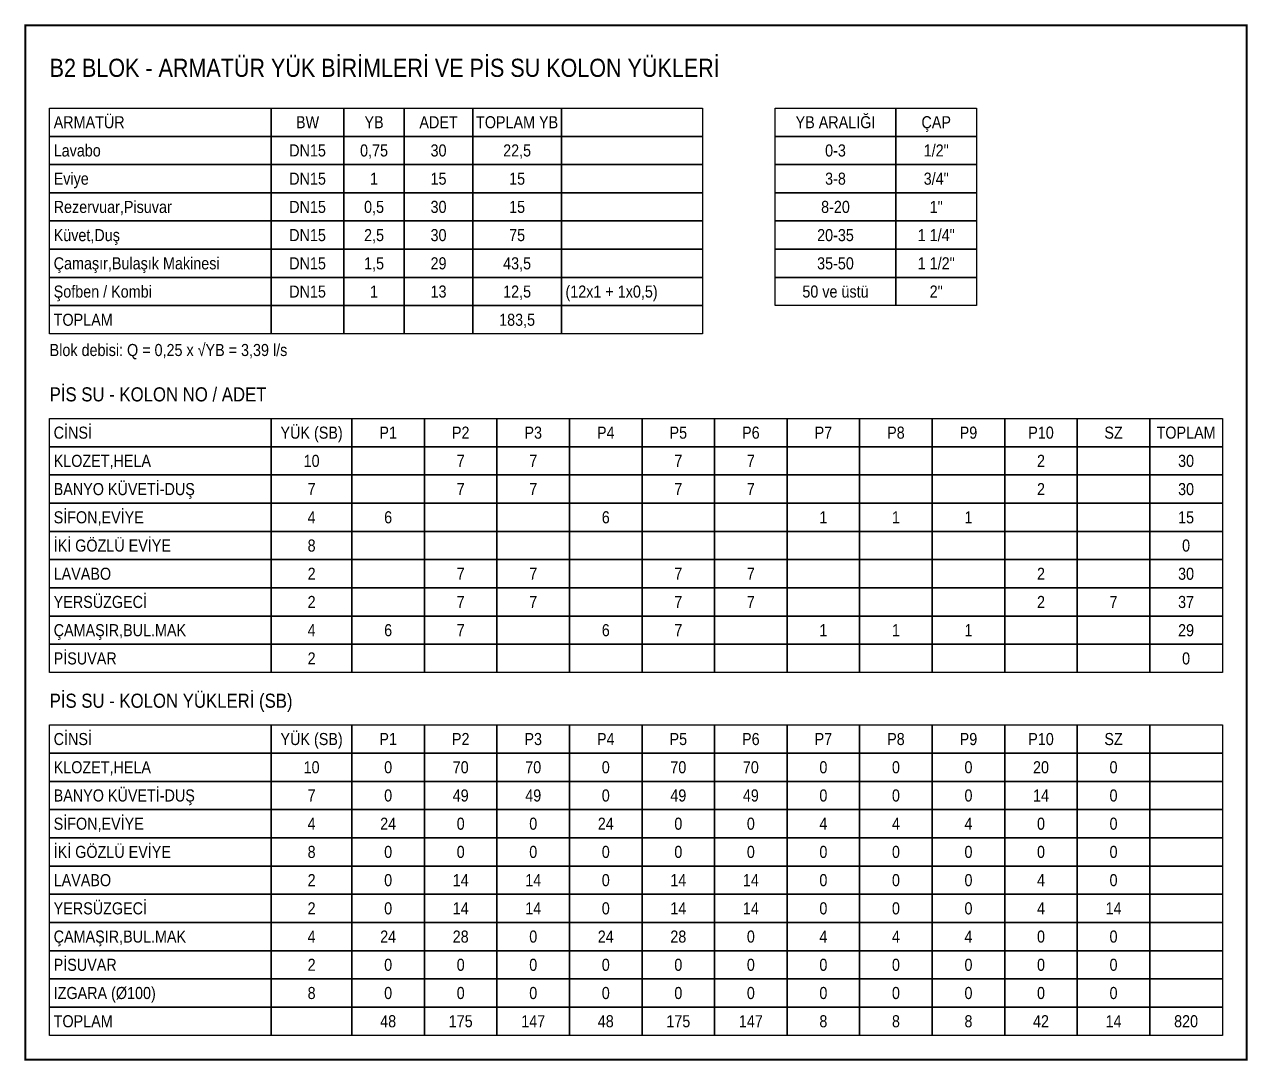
# Model space of a CAD drawing. Header units: centimetres. Extents: x 302242 to 303946, y -488437 to -486502.
# Drawn here: x 302242 to 302848, y -487917 to -487403 of the extents above; entities that cross this region are included whole.
import ezdxf
from ezdxf.enums import TextEntityAlignment as Align

# ---------------------------------------------------------------- set-up
doc = ezdxf.new("R2010")
doc.units = ezdxf.units.CM
doc.layers.add('MTY-HESAP', color=1, linetype='Continuous')
doc.layers.add('MTY-HESAP-YAZI', color=7, linetype='Continuous')
doc.styles.add('ROTAS', font='arial.ttf')

msp = doc.modelspace()

# ---------------------------------------------------------------- linework, layer by layer
at = {"layer": 'MTY-HESAP', "const_width": 1}
msp.add_lwpolyline([(302242, -487916.2), (302848, -487916.2), (302848, -487403.2), (302242, -487403.2)], close=True, dxfattribs=at)
at = {"layer": 'MTY-HESAP'}
for points in [[(302254, -487444.2), (302364, -487444.2), (302364, -487458.2), (302254, -487458.2)], [(302364, -487444.2), (302400, -487444.2), (302400, -487458.2), (302364, -487458.2)], [(302400, -487444.2), (302430, -487444.2), (302430, -487458.2), (302400, -487458.2)], [(302430, -487444.2), (302464, -487444.2), (302464, -487458.2), (302430, -487458.2)], [(302464, -487444.2), (302508, -487444.2), (302508, -487458.2), (302464, -487458.2)], [(302508, -487444.2), (302578, -487444.2), (302578, -487458.2), (302508, -487458.2)], [(302614, -487444.2), (302674, -487444.2), (302674, -487458.2), (302614, -487458.2)], [(302674, -487444.2), (302714, -487444.2), (302714, -487458.2), (302674, -487458.2)], [(302254, -487458.2), (302364, -487458.2), (302364, -487472.2), (302254, -487472.2)], [(302364, -487458.2), (302400, -487458.2), (302400, -487472.2), (302364, -487472.2)], [(302400, -487458.2), (302430, -487458.2), (302430, -487472.2), (302400, -487472.2)], [(302430, -487458.2), (302464, -487458.2), (302464, -487472.2), (302430, -487472.2)], [(302464, -487458.2), (302508, -487458.2), (302508, -487472.2), (302464, -487472.2)], [(302508, -487458.2), (302578, -487458.2), (302578, -487472.2), (302508, -487472.2)], [(302614, -487458.2), (302674, -487458.2), (302674, -487472.2), (302614, -487472.2)], [(302674, -487458.2), (302714, -487458.2), (302714, -487472.2), (302674, -487472.2)], [(302254, -487472.2), (302364, -487472.2), (302364, -487486.2), (302254, -487486.2)], [(302364, -487472.2), (302400, -487472.2), (302400, -487486.2), (302364, -487486.2)], [(302400, -487472.2), (302430, -487472.2), (302430, -487486.2), (302400, -487486.2)], [(302430, -487472.2), (302464, -487472.2), (302464, -487486.2), (302430, -487486.2)], [(302464, -487472.2), (302508, -487472.2), (302508, -487486.2), (302464, -487486.2)], [(302508, -487472.2), (302578, -487472.2), (302578, -487486.2), (302508, -487486.2)], [(302614, -487472.2), (302674, -487472.2), (302674, -487486.2), (302614, -487486.2)], [(302674, -487472.2), (302714, -487472.2), (302714, -487486.2), (302674, -487486.2)], [(302254, -487486.2), (302364, -487486.2), (302364, -487500.2), (302254, -487500.2)], [(302364, -487486.2), (302400, -487486.2), (302400, -487500.2), (302364, -487500.2)], [(302400, -487486.2), (302430, -487486.2), (302430, -487500.2), (302400, -487500.2)], [(302430, -487486.2), (302464, -487486.2), (302464, -487500.2), (302430, -487500.2)], [(302464, -487486.2), (302508, -487486.2), (302508, -487500.2), (302464, -487500.2)], [(302508, -487486.2), (302578, -487486.2), (302578, -487500.2), (302508, -487500.2)], [(302614, -487486.2), (302674, -487486.2), (302674, -487500.2), (302614, -487500.2)], [(302674, -487486.2), (302714, -487486.2), (302714, -487500.2), (302674, -487500.2)], [(302254, -487500.2), (302364, -487500.2), (302364, -487514.2), (302254, -487514.2)], [(302364, -487500.2), (302400, -487500.2), (302400, -487514.2), (302364, -487514.2)], [(302400, -487500.2), (302430, -487500.2), (302430, -487514.2), (302400, -487514.2)], [(302430, -487500.2), (302464, -487500.2), (302464, -487514.2), (302430, -487514.2)], [(302464, -487500.2), (302508, -487500.2), (302508, -487514.2), (302464, -487514.2)], [(302508, -487500.2), (302578, -487500.2), (302578, -487514.2), (302508, -487514.2)], [(302614, -487500.2), (302674, -487500.2), (302674, -487514.2), (302614, -487514.2)], [(302674, -487500.2), (302714, -487500.2), (302714, -487514.2), (302674, -487514.2)], [(302254, -487514.2), (302364, -487514.2), (302364, -487528.2), (302254, -487528.2)], [(302364, -487514.2), (302400, -487514.2), (302400, -487528.2), (302364, -487528.2)], [(302400, -487514.2), (302430, -487514.2), (302430, -487528.2), (302400, -487528.2)], [(302430, -487514.2), (302464, -487514.2), (302464, -487528.2), (302430, -487528.2)], [(302464, -487514.2), (302508, -487514.2), (302508, -487528.2), (302464, -487528.2)], [(302508, -487514.2), (302578, -487514.2), (302578, -487528.2), (302508, -487528.2)], [(302614, -487514.2), (302674, -487514.2), (302674, -487528.2), (302614, -487528.2)], [(302674, -487514.2), (302714, -487514.2), (302714, -487528.2), (302674, -487528.2)], [(302254, -487528.2), (302364, -487528.2), (302364, -487542.2), (302254, -487542.2)], [(302364, -487528.2), (302400, -487528.2), (302400, -487542.2), (302364, -487542.2)], [(302400, -487528.2), (302430, -487528.2), (302430, -487542.2), (302400, -487542.2)], [(302430, -487528.2), (302464, -487528.2), (302464, -487542.2), (302430, -487542.2)], [(302464, -487528.2), (302508, -487528.2), (302508, -487542.2), (302464, -487542.2)], [(302508, -487528.2), (302578, -487528.2), (302578, -487542.2), (302508, -487542.2)], [(302614, -487528.2), (302674, -487528.2), (302674, -487542.2), (302614, -487542.2)], [(302674, -487528.2), (302714, -487528.2), (302714, -487542.2), (302674, -487542.2)], [(302254, -487542.2), (302364, -487542.2), (302364, -487556.2), (302254, -487556.2)], [(302364, -487542.2), (302400, -487542.2), (302400, -487556.2), (302364, -487556.2)], [(302400, -487542.2), (302430, -487542.2), (302430, -487556.2), (302400, -487556.2)], [(302430, -487542.2), (302464, -487542.2), (302464, -487556.2), (302430, -487556.2)], [(302464, -487542.2), (302508, -487542.2), (302508, -487556.2), (302464, -487556.2)], [(302508, -487542.2), (302578, -487542.2), (302578, -487556.2), (302508, -487556.2)], [(302254, -487598.2), (302364, -487598.2), (302364, -487612.2), (302254, -487612.2)], [(302364, -487598.2), (302404, -487598.2), (302404, -487612.2), (302364, -487612.2)], [(302404, -487598.2), (302440, -487598.2), (302440, -487612.2), (302404, -487612.2)], [(302440, -487598.2), (302476, -487598.2), (302476, -487612.2), (302440, -487612.2)], [(302476, -487598.2), (302512, -487598.2), (302512, -487612.2), (302476, -487612.2)], [(302512, -487598.2), (302548, -487598.2), (302548, -487612.2), (302512, -487612.2)], [(302548, -487598.2), (302584, -487598.2), (302584, -487612.2), (302548, -487612.2)], [(302584, -487598.2), (302620, -487598.2), (302620, -487612.2), (302584, -487612.2)], [(302620, -487598.2), (302656, -487598.2), (302656, -487612.2), (302620, -487612.2)], [(302656, -487598.2), (302692, -487598.2), (302692, -487612.2), (302656, -487612.2)], [(302692, -487598.2), (302728, -487598.2), (302728, -487612.2), (302692, -487612.2)], [(302728, -487598.2), (302764, -487598.2), (302764, -487612.2), (302728, -487612.2)], [(302764, -487598.2), (302800, -487598.2), (302800, -487612.2), (302764, -487612.2)], [(302800, -487598.2), (302836, -487598.2), (302836, -487612.2), (302800, -487612.2)], [(302254, -487612.2), (302364, -487612.2), (302364, -487626.2), (302254, -487626.2)], [(302364, -487612.2), (302404, -487612.2), (302404, -487626.2), (302364, -487626.2)], [(302404, -487612.2), (302440, -487612.2), (302440, -487626.2), (302404, -487626.2)], [(302440, -487612.2), (302476, -487612.2), (302476, -487626.2), (302440, -487626.2)], [(302476, -487612.2), (302512, -487612.2), (302512, -487626.2), (302476, -487626.2)], [(302512, -487612.2), (302548, -487612.2), (302548, -487626.2), (302512, -487626.2)], [(302548, -487612.2), (302584, -487612.2), (302584, -487626.2), (302548, -487626.2)], [(302584, -487612.2), (302620, -487612.2), (302620, -487626.2), (302584, -487626.2)], [(302620, -487612.2), (302656, -487612.2), (302656, -487626.2), (302620, -487626.2)], [(302656, -487612.2), (302692, -487612.2), (302692, -487626.2), (302656, -487626.2)], [(302692, -487612.2), (302728, -487612.2), (302728, -487626.2), (302692, -487626.2)], [(302728, -487612.2), (302764, -487612.2), (302764, -487626.2), (302728, -487626.2)], [(302764, -487612.2), (302800, -487612.2), (302800, -487626.2), (302764, -487626.2)], [(302800, -487612.2), (302836, -487612.2), (302836, -487626.2), (302800, -487626.2)], [(302254, -487626.2), (302364, -487626.2), (302364, -487640.2), (302254, -487640.2)], [(302364, -487626.2), (302404, -487626.2), (302404, -487640.2), (302364, -487640.2)], [(302404, -487626.2), (302440, -487626.2), (302440, -487640.2), (302404, -487640.2)], [(302440, -487626.2), (302476, -487626.2), (302476, -487640.2), (302440, -487640.2)], [(302476, -487626.2), (302512, -487626.2), (302512, -487640.2), (302476, -487640.2)], [(302512, -487626.2), (302548, -487626.2), (302548, -487640.2), (302512, -487640.2)], [(302548, -487626.2), (302584, -487626.2), (302584, -487640.2), (302548, -487640.2)], [(302584, -487626.2), (302620, -487626.2), (302620, -487640.2), (302584, -487640.2)], [(302620, -487626.2), (302656, -487626.2), (302656, -487640.2), (302620, -487640.2)], [(302656, -487626.2), (302692, -487626.2), (302692, -487640.2), (302656, -487640.2)], [(302692, -487626.2), (302728, -487626.2), (302728, -487640.2), (302692, -487640.2)], [(302728, -487626.2), (302764, -487626.2), (302764, -487640.2), (302728, -487640.2)], [(302764, -487626.2), (302800, -487626.2), (302800, -487640.2), (302764, -487640.2)], [(302800, -487626.2), (302836, -487626.2), (302836, -487640.2), (302800, -487640.2)], [(302254, -487640.2), (302364, -487640.2), (302364, -487654.2), (302254, -487654.2)], [(302364, -487640.2), (302404, -487640.2), (302404, -487654.2), (302364, -487654.2)], [(302404, -487640.2), (302440, -487640.2), (302440, -487654.2), (302404, -487654.2)], [(302440, -487640.2), (302476, -487640.2), (302476, -487654.2), (302440, -487654.2)], [(302476, -487640.2), (302512, -487640.2), (302512, -487654.2), (302476, -487654.2)], [(302512, -487640.2), (302548, -487640.2), (302548, -487654.2), (302512, -487654.2)], [(302548, -487640.2), (302584, -487640.2), (302584, -487654.2), (302548, -487654.2)], [(302584, -487640.2), (302620, -487640.2), (302620, -487654.2), (302584, -487654.2)], [(302620, -487640.2), (302656, -487640.2), (302656, -487654.2), (302620, -487654.2)], [(302656, -487640.2), (302692, -487640.2), (302692, -487654.2), (302656, -487654.2)], [(302692, -487640.2), (302728, -487640.2), (302728, -487654.2), (302692, -487654.2)], [(302728, -487640.2), (302764, -487640.2), (302764, -487654.2), (302728, -487654.2)], [(302764, -487640.2), (302800, -487640.2), (302800, -487654.2), (302764, -487654.2)], [(302800, -487640.2), (302836, -487640.2), (302836, -487654.2), (302800, -487654.2)], [(302254, -487654.2), (302364, -487654.2), (302364, -487668.2), (302254, -487668.2)], [(302364, -487654.2), (302404, -487654.2), (302404, -487668.2), (302364, -487668.2)], [(302404, -487654.2), (302440, -487654.2), (302440, -487668.2), (302404, -487668.2)], [(302440, -487654.2), (302476, -487654.2), (302476, -487668.2), (302440, -487668.2)], [(302476, -487654.2), (302512, -487654.2), (302512, -487668.2), (302476, -487668.2)], [(302512, -487654.2), (302548, -487654.2), (302548, -487668.2), (302512, -487668.2)], [(302548, -487654.2), (302584, -487654.2), (302584, -487668.2), (302548, -487668.2)], [(302584, -487654.2), (302620, -487654.2), (302620, -487668.2), (302584, -487668.2)], [(302620, -487654.2), (302656, -487654.2), (302656, -487668.2), (302620, -487668.2)], [(302656, -487654.2), (302692, -487654.2), (302692, -487668.2), (302656, -487668.2)], [(302692, -487654.2), (302728, -487654.2), (302728, -487668.2), (302692, -487668.2)], [(302728, -487654.2), (302764, -487654.2), (302764, -487668.2), (302728, -487668.2)], [(302764, -487654.2), (302800, -487654.2), (302800, -487668.2), (302764, -487668.2)], [(302800, -487654.2), (302836, -487654.2), (302836, -487668.2), (302800, -487668.2)], [(302254, -487668.2), (302364, -487668.2), (302364, -487682.2), (302254, -487682.2)], [(302364, -487668.2), (302404, -487668.2), (302404, -487682.2), (302364, -487682.2)], [(302404, -487668.2), (302440, -487668.2), (302440, -487682.2), (302404, -487682.2)], [(302440, -487668.2), (302476, -487668.2), (302476, -487682.2), (302440, -487682.2)], [(302476, -487668.2), (302512, -487668.2), (302512, -487682.2), (302476, -487682.2)], [(302512, -487668.2), (302548, -487668.2), (302548, -487682.2), (302512, -487682.2)], [(302548, -487668.2), (302584, -487668.2), (302584, -487682.2), (302548, -487682.2)], [(302584, -487668.2), (302620, -487668.2), (302620, -487682.2), (302584, -487682.2)], [(302620, -487668.2), (302656, -487668.2), (302656, -487682.2), (302620, -487682.2)], [(302656, -487668.2), (302692, -487668.2), (302692, -487682.2), (302656, -487682.2)], [(302692, -487668.2), (302728, -487668.2), (302728, -487682.2), (302692, -487682.2)], [(302728, -487668.2), (302764, -487668.2), (302764, -487682.2), (302728, -487682.2)], [(302764, -487668.2), (302800, -487668.2), (302800, -487682.2), (302764, -487682.2)], [(302800, -487668.2), (302836, -487668.2), (302836, -487682.2), (302800, -487682.2)], [(302254, -487682.2), (302364, -487682.2), (302364, -487696.2), (302254, -487696.2)], [(302364, -487682.2), (302404, -487682.2), (302404, -487696.2), (302364, -487696.2)], [(302404, -487682.2), (302440, -487682.2), (302440, -487696.2), (302404, -487696.2)], [(302440, -487682.2), (302476, -487682.2), (302476, -487696.2), (302440, -487696.2)], [(302476, -487682.2), (302512, -487682.2), (302512, -487696.2), (302476, -487696.2)], [(302512, -487682.2), (302548, -487682.2), (302548, -487696.2), (302512, -487696.2)], [(302548, -487682.2), (302584, -487682.2), (302584, -487696.2), (302548, -487696.2)], [(302584, -487682.2), (302620, -487682.2), (302620, -487696.2), (302584, -487696.2)], [(302620, -487682.2), (302656, -487682.2), (302656, -487696.2), (302620, -487696.2)], [(302656, -487682.2), (302692, -487682.2), (302692, -487696.2), (302656, -487696.2)], [(302692, -487682.2), (302728, -487682.2), (302728, -487696.2), (302692, -487696.2)], [(302728, -487682.2), (302764, -487682.2), (302764, -487696.2), (302728, -487696.2)], [(302764, -487682.2), (302800, -487682.2), (302800, -487696.2), (302764, -487696.2)], [(302800, -487682.2), (302836, -487682.2), (302836, -487696.2), (302800, -487696.2)], [(302254, -487696.2), (302364, -487696.2), (302364, -487710.2), (302254, -487710.2)], [(302364, -487696.2), (302404, -487696.2), (302404, -487710.2), (302364, -487710.2)], [(302404, -487696.2), (302440, -487696.2), (302440, -487710.2), (302404, -487710.2)], [(302440, -487696.2), (302476, -487696.2), (302476, -487710.2), (302440, -487710.2)], [(302476, -487696.2), (302512, -487696.2), (302512, -487710.2), (302476, -487710.2)], [(302512, -487696.2), (302548, -487696.2), (302548, -487710.2), (302512, -487710.2)], [(302548, -487696.2), (302584, -487696.2), (302584, -487710.2), (302548, -487710.2)], [(302584, -487696.2), (302620, -487696.2), (302620, -487710.2), (302584, -487710.2)], [(302620, -487696.2), (302656, -487696.2), (302656, -487710.2), (302620, -487710.2)], [(302656, -487696.2), (302692, -487696.2), (302692, -487710.2), (302656, -487710.2)], [(302692, -487696.2), (302728, -487696.2), (302728, -487710.2), (302692, -487710.2)], [(302728, -487696.2), (302764, -487696.2), (302764, -487710.2), (302728, -487710.2)], [(302764, -487696.2), (302800, -487696.2), (302800, -487710.2), (302764, -487710.2)], [(302800, -487696.2), (302836, -487696.2), (302836, -487710.2), (302800, -487710.2)], [(302254, -487710.2), (302364, -487710.2), (302364, -487724.2), (302254, -487724.2)], [(302364, -487710.2), (302404, -487710.2), (302404, -487724.2), (302364, -487724.2)], [(302404, -487710.2), (302440, -487710.2), (302440, -487724.2), (302404, -487724.2)], [(302440, -487710.2), (302476, -487710.2), (302476, -487724.2), (302440, -487724.2)], [(302476, -487710.2), (302512, -487710.2), (302512, -487724.2), (302476, -487724.2)], [(302512, -487710.2), (302548, -487710.2), (302548, -487724.2), (302512, -487724.2)], [(302548, -487710.2), (302584, -487710.2), (302584, -487724.2), (302548, -487724.2)], [(302584, -487710.2), (302620, -487710.2), (302620, -487724.2), (302584, -487724.2)], [(302620, -487710.2), (302656, -487710.2), (302656, -487724.2), (302620, -487724.2)], [(302656, -487710.2), (302692, -487710.2), (302692, -487724.2), (302656, -487724.2)], [(302692, -487710.2), (302728, -487710.2), (302728, -487724.2), (302692, -487724.2)], [(302728, -487710.2), (302764, -487710.2), (302764, -487724.2), (302728, -487724.2)], [(302764, -487710.2), (302800, -487710.2), (302800, -487724.2), (302764, -487724.2)], [(302800, -487710.2), (302836, -487710.2), (302836, -487724.2), (302800, -487724.2)], [(302254, -487750.2), (302364, -487750.2), (302364, -487764.2), (302254, -487764.2)], [(302364, -487750.2), (302404, -487750.2), (302404, -487764.2), (302364, -487764.2)], [(302404, -487750.2), (302440, -487750.2), (302440, -487764.2), (302404, -487764.2)], [(302440, -487750.2), (302476, -487750.2), (302476, -487764.2), (302440, -487764.2)], [(302476, -487750.2), (302512, -487750.2), (302512, -487764.2), (302476, -487764.2)], [(302512, -487750.2), (302548, -487750.2), (302548, -487764.2), (302512, -487764.2)], [(302548, -487750.2), (302584, -487750.2), (302584, -487764.2), (302548, -487764.2)], [(302584, -487750.2), (302620, -487750.2), (302620, -487764.2), (302584, -487764.2)], [(302620, -487750.2), (302656, -487750.2), (302656, -487764.2), (302620, -487764.2)], [(302656, -487750.2), (302692, -487750.2), (302692, -487764.2), (302656, -487764.2)], [(302692, -487750.2), (302728, -487750.2), (302728, -487764.2), (302692, -487764.2)], [(302728, -487750.2), (302764, -487750.2), (302764, -487764.2), (302728, -487764.2)], [(302764, -487750.2), (302800, -487750.2), (302800, -487764.2), (302764, -487764.2)], [(302800, -487750.2), (302836, -487750.2), (302836, -487764.2), (302800, -487764.2)], [(302254, -487764.2), (302364, -487764.2), (302364, -487778.2), (302254, -487778.2)], [(302364, -487764.2), (302404, -487764.2), (302404, -487778.2), (302364, -487778.2)], [(302404, -487764.2), (302440, -487764.2), (302440, -487778.2), (302404, -487778.2)], [(302440, -487764.2), (302476, -487764.2), (302476, -487778.2), (302440, -487778.2)], [(302476, -487764.2), (302512, -487764.2), (302512, -487778.2), (302476, -487778.2)], [(302512, -487764.2), (302548, -487764.2), (302548, -487778.2), (302512, -487778.2)], [(302548, -487764.2), (302584, -487764.2), (302584, -487778.2), (302548, -487778.2)], [(302584, -487764.2), (302620, -487764.2), (302620, -487778.2), (302584, -487778.2)], [(302620, -487764.2), (302656, -487764.2), (302656, -487778.2), (302620, -487778.2)], [(302656, -487764.2), (302692, -487764.2), (302692, -487778.2), (302656, -487778.2)], [(302692, -487764.2), (302728, -487764.2), (302728, -487778.2), (302692, -487778.2)], [(302728, -487764.2), (302764, -487764.2), (302764, -487778.2), (302728, -487778.2)], [(302764, -487764.2), (302800, -487764.2), (302800, -487778.2), (302764, -487778.2)], [(302800, -487764.2), (302836, -487764.2), (302836, -487778.2), (302800, -487778.2)], [(302254, -487778.2), (302364, -487778.2), (302364, -487792.2), (302254, -487792.2)], [(302364, -487778.2), (302404, -487778.2), (302404, -487792.2), (302364, -487792.2)], [(302404, -487778.2), (302440, -487778.2), (302440, -487792.2), (302404, -487792.2)], [(302440, -487778.2), (302476, -487778.2), (302476, -487792.2), (302440, -487792.2)], [(302476, -487778.2), (302512, -487778.2), (302512, -487792.2), (302476, -487792.2)], [(302512, -487778.2), (302548, -487778.2), (302548, -487792.2), (302512, -487792.2)], [(302548, -487778.2), (302584, -487778.2), (302584, -487792.2), (302548, -487792.2)], [(302584, -487778.2), (302620, -487778.2), (302620, -487792.2), (302584, -487792.2)], [(302620, -487778.2), (302656, -487778.2), (302656, -487792.2), (302620, -487792.2)], [(302656, -487778.2), (302692, -487778.2), (302692, -487792.2), (302656, -487792.2)], [(302692, -487778.2), (302728, -487778.2), (302728, -487792.2), (302692, -487792.2)], [(302728, -487778.2), (302764, -487778.2), (302764, -487792.2), (302728, -487792.2)], [(302764, -487778.2), (302800, -487778.2), (302800, -487792.2), (302764, -487792.2)], [(302800, -487778.2), (302836, -487778.2), (302836, -487792.2), (302800, -487792.2)], [(302254, -487792.2), (302364, -487792.2), (302364, -487806.2), (302254, -487806.2)], [(302364, -487792.2), (302404, -487792.2), (302404, -487806.2), (302364, -487806.2)], [(302404, -487792.2), (302440, -487792.2), (302440, -487806.2), (302404, -487806.2)], [(302440, -487792.2), (302476, -487792.2), (302476, -487806.2), (302440, -487806.2)], [(302476, -487792.2), (302512, -487792.2), (302512, -487806.2), (302476, -487806.2)], [(302512, -487792.2), (302548, -487792.2), (302548, -487806.2), (302512, -487806.2)], [(302548, -487792.2), (302584, -487792.2), (302584, -487806.2), (302548, -487806.2)], [(302584, -487792.2), (302620, -487792.2), (302620, -487806.2), (302584, -487806.2)], [(302620, -487792.2), (302656, -487792.2), (302656, -487806.2), (302620, -487806.2)], [(302656, -487792.2), (302692, -487792.2), (302692, -487806.2), (302656, -487806.2)], [(302692, -487792.2), (302728, -487792.2), (302728, -487806.2), (302692, -487806.2)], [(302728, -487792.2), (302764, -487792.2), (302764, -487806.2), (302728, -487806.2)], [(302764, -487792.2), (302800, -487792.2), (302800, -487806.2), (302764, -487806.2)], [(302800, -487792.2), (302836, -487792.2), (302836, -487806.2), (302800, -487806.2)], [(302254, -487806.2), (302364, -487806.2), (302364, -487820.2), (302254, -487820.2)], [(302364, -487806.2), (302404, -487806.2), (302404, -487820.2), (302364, -487820.2)], [(302404, -487806.2), (302440, -487806.2), (302440, -487820.2), (302404, -487820.2)], [(302440, -487806.2), (302476, -487806.2), (302476, -487820.2), (302440, -487820.2)], [(302476, -487806.2), (302512, -487806.2), (302512, -487820.2), (302476, -487820.2)], [(302512, -487806.2), (302548, -487806.2), (302548, -487820.2), (302512, -487820.2)], [(302548, -487806.2), (302584, -487806.2), (302584, -487820.2), (302548, -487820.2)], [(302584, -487806.2), (302620, -487806.2), (302620, -487820.2), (302584, -487820.2)], [(302620, -487806.2), (302656, -487806.2), (302656, -487820.2), (302620, -487820.2)], [(302656, -487806.2), (302692, -487806.2), (302692, -487820.2), (302656, -487820.2)], [(302692, -487806.2), (302728, -487806.2), (302728, -487820.2), (302692, -487820.2)], [(302728, -487806.2), (302764, -487806.2), (302764, -487820.2), (302728, -487820.2)], [(302764, -487806.2), (302800, -487806.2), (302800, -487820.2), (302764, -487820.2)], [(302800, -487806.2), (302836, -487806.2), (302836, -487820.2), (302800, -487820.2)], [(302254, -487820.2), (302364, -487820.2), (302364, -487834.2), (302254, -487834.2)], [(302364, -487820.2), (302404, -487820.2), (302404, -487834.2), (302364, -487834.2)], [(302404, -487820.2), (302440, -487820.2), (302440, -487834.2), (302404, -487834.2)], [(302440, -487820.2), (302476, -487820.2), (302476, -487834.2), (302440, -487834.2)], [(302476, -487820.2), (302512, -487820.2), (302512, -487834.2), (302476, -487834.2)], [(302512, -487820.2), (302548, -487820.2), (302548, -487834.2), (302512, -487834.2)], [(302548, -487820.2), (302584, -487820.2), (302584, -487834.2), (302548, -487834.2)], [(302584, -487820.2), (302620, -487820.2), (302620, -487834.2), (302584, -487834.2)], [(302620, -487820.2), (302656, -487820.2), (302656, -487834.2), (302620, -487834.2)], [(302656, -487820.2), (302692, -487820.2), (302692, -487834.2), (302656, -487834.2)], [(302692, -487820.2), (302728, -487820.2), (302728, -487834.2), (302692, -487834.2)], [(302728, -487820.2), (302764, -487820.2), (302764, -487834.2), (302728, -487834.2)], [(302764, -487820.2), (302800, -487820.2), (302800, -487834.2), (302764, -487834.2)], [(302800, -487820.2), (302836, -487820.2), (302836, -487834.2), (302800, -487834.2)], [(302254, -487834.2), (302364, -487834.2), (302364, -487848.2), (302254, -487848.2)], [(302364, -487834.2), (302404, -487834.2), (302404, -487848.2), (302364, -487848.2)], [(302404, -487834.2), (302440, -487834.2), (302440, -487848.2), (302404, -487848.2)], [(302440, -487834.2), (302476, -487834.2), (302476, -487848.2), (302440, -487848.2)], [(302476, -487834.2), (302512, -487834.2), (302512, -487848.2), (302476, -487848.2)], [(302512, -487834.2), (302548, -487834.2), (302548, -487848.2), (302512, -487848.2)], [(302548, -487834.2), (302584, -487834.2), (302584, -487848.2), (302548, -487848.2)], [(302584, -487834.2), (302620, -487834.2), (302620, -487848.2), (302584, -487848.2)], [(302620, -487834.2), (302656, -487834.2), (302656, -487848.2), (302620, -487848.2)], [(302656, -487834.2), (302692, -487834.2), (302692, -487848.2), (302656, -487848.2)], [(302692, -487834.2), (302728, -487834.2), (302728, -487848.2), (302692, -487848.2)], [(302728, -487834.2), (302764, -487834.2), (302764, -487848.2), (302728, -487848.2)], [(302764, -487834.2), (302800, -487834.2), (302800, -487848.2), (302764, -487848.2)], [(302800, -487834.2), (302836, -487834.2), (302836, -487848.2), (302800, -487848.2)], [(302254, -487848.2), (302364, -487848.2), (302364, -487862.2), (302254, -487862.2)], [(302364, -487848.2), (302404, -487848.2), (302404, -487862.2), (302364, -487862.2)], [(302404, -487848.2), (302440, -487848.2), (302440, -487862.2), (302404, -487862.2)], [(302440, -487848.2), (302476, -487848.2), (302476, -487862.2), (302440, -487862.2)], [(302476, -487848.2), (302512, -487848.2), (302512, -487862.2), (302476, -487862.2)], [(302512, -487848.2), (302548, -487848.2), (302548, -487862.2), (302512, -487862.2)], [(302548, -487848.2), (302584, -487848.2), (302584, -487862.2), (302548, -487862.2)], [(302584, -487848.2), (302620, -487848.2), (302620, -487862.2), (302584, -487862.2)], [(302620, -487848.2), (302656, -487848.2), (302656, -487862.2), (302620, -487862.2)], [(302656, -487848.2), (302692, -487848.2), (302692, -487862.2), (302656, -487862.2)], [(302692, -487848.2), (302728, -487848.2), (302728, -487862.2), (302692, -487862.2)], [(302728, -487848.2), (302764, -487848.2), (302764, -487862.2), (302728, -487862.2)], [(302764, -487848.2), (302800, -487848.2), (302800, -487862.2), (302764, -487862.2)], [(302800, -487848.2), (302836, -487848.2), (302836, -487862.2), (302800, -487862.2)], [(302254, -487862.2), (302364, -487862.2), (302364, -487876.2), (302254, -487876.2)], [(302364, -487862.2), (302404, -487862.2), (302404, -487876.2), (302364, -487876.2)], [(302404, -487862.2), (302440, -487862.2), (302440, -487876.2), (302404, -487876.2)], [(302440, -487862.2), (302476, -487862.2), (302476, -487876.2), (302440, -487876.2)], [(302476, -487862.2), (302512, -487862.2), (302512, -487876.2), (302476, -487876.2)], [(302512, -487862.2), (302548, -487862.2), (302548, -487876.2), (302512, -487876.2)], [(302548, -487862.2), (302584, -487862.2), (302584, -487876.2), (302548, -487876.2)], [(302584, -487862.2), (302620, -487862.2), (302620, -487876.2), (302584, -487876.2)], [(302620, -487862.2), (302656, -487862.2), (302656, -487876.2), (302620, -487876.2)], [(302656, -487862.2), (302692, -487862.2), (302692, -487876.2), (302656, -487876.2)], [(302692, -487862.2), (302728, -487862.2), (302728, -487876.2), (302692, -487876.2)], [(302728, -487862.2), (302764, -487862.2), (302764, -487876.2), (302728, -487876.2)], [(302764, -487862.2), (302800, -487862.2), (302800, -487876.2), (302764, -487876.2)], [(302800, -487862.2), (302836, -487862.2), (302836, -487876.2), (302800, -487876.2)], [(302254, -487876.2), (302364, -487876.2), (302364, -487890.2), (302254, -487890.2)], [(302364, -487876.2), (302404, -487876.2), (302404, -487890.2), (302364, -487890.2)], [(302404, -487876.2), (302440, -487876.2), (302440, -487890.2), (302404, -487890.2)], [(302440, -487876.2), (302476, -487876.2), (302476, -487890.2), (302440, -487890.2)], [(302476, -487876.2), (302512, -487876.2), (302512, -487890.2), (302476, -487890.2)], [(302512, -487876.2), (302548, -487876.2), (302548, -487890.2), (302512, -487890.2)], [(302548, -487876.2), (302584, -487876.2), (302584, -487890.2), (302548, -487890.2)], [(302584, -487876.2), (302620, -487876.2), (302620, -487890.2), (302584, -487890.2)], [(302620, -487876.2), (302656, -487876.2), (302656, -487890.2), (302620, -487890.2)], [(302656, -487876.2), (302692, -487876.2), (302692, -487890.2), (302656, -487890.2)], [(302692, -487876.2), (302728, -487876.2), (302728, -487890.2), (302692, -487890.2)], [(302728, -487876.2), (302764, -487876.2), (302764, -487890.2), (302728, -487890.2)], [(302764, -487876.2), (302800, -487876.2), (302800, -487890.2), (302764, -487890.2)], [(302800, -487876.2), (302836, -487876.2), (302836, -487890.2), (302800, -487890.2)], [(302254, -487890.2), (302364, -487890.2), (302364, -487904.2), (302254, -487904.2)], [(302364, -487890.2), (302404, -487890.2), (302404, -487904.2), (302364, -487904.2)], [(302404, -487890.2), (302440, -487890.2), (302440, -487904.2), (302404, -487904.2)], [(302440, -487890.2), (302476, -487890.2), (302476, -487904.2), (302440, -487904.2)], [(302476, -487890.2), (302512, -487890.2), (302512, -487904.2), (302476, -487904.2)], [(302512, -487890.2), (302548, -487890.2), (302548, -487904.2), (302512, -487904.2)], [(302548, -487890.2), (302584, -487890.2), (302584, -487904.2), (302548, -487904.2)], [(302584, -487890.2), (302620, -487890.2), (302620, -487904.2), (302584, -487904.2)], [(302620, -487890.2), (302656, -487890.2), (302656, -487904.2), (302620, -487904.2)], [(302656, -487890.2), (302692, -487890.2), (302692, -487904.2), (302656, -487904.2)], [(302692, -487890.2), (302728, -487890.2), (302728, -487904.2), (302692, -487904.2)], [(302728, -487890.2), (302764, -487890.2), (302764, -487904.2), (302728, -487904.2)], [(302764, -487890.2), (302800, -487890.2), (302800, -487904.2), (302764, -487904.2)], [(302800, -487890.2), (302836, -487890.2), (302836, -487904.2), (302800, -487904.2)]]:
    msp.add_lwpolyline(points, close=True, dxfattribs=at)

# ---------------------------------------------------------------- texts
at = {"layer": 'MTY-HESAP-YAZI', "style": 'ROTAS', "width": 0.85}
for s, height, p in [('B2 BLOK - ARMATÜR YÜK BİRİMLERİ VE PİS SU KOLON YÜKLERİ', 9, (302254, -487424.2)), ('ARMATÜR', 6, (302256, -487451.2)), ('Lavabo', 6, (302256, -487465.2)), ('Eviye', 6, (302256, -487479.2)), ('Rezervuar,Pisuvar', 6, (302256, -487493.2)), ('Küvet,Duş', 6, (302256, -487507.2)), ('Çamaşır,Bulaşık Makinesi', 6, (302256, -487521.2)), ('Şofben / Kombi', 6, (302256, -487535.2)), ('(12x1 + 1x0,5)', 6, (302510, -487535.2)), ('TOPLAM', 6, (302256, -487549.2)), ('Blok debisi: Q = 0,25 x √YB = 3,39 l/s', 6, (302254, -487564.2)), ('PİS SU - KOLON NO / ADET', 7, (302254, -487586.2)), ('CİNSİ', 6, (302256, -487605.2)), ('KLOZET,HELA', 6, (302256, -487619.2)), ('BANYO KÜVETİ-DUŞ', 6, (302256, -487633.2)), ('SİFON,EVİYE', 6, (302256, -487647.2)), ('İKİ GÖZLÜ EVİYE', 6, (302256, -487661.2)), ('LAVABO', 6, (302256, -487675.2)), ('YERSÜZGECİ', 6, (302256, -487689.2)), ('ÇAMAŞIR,BUL.MAK', 6, (302256, -487703.2)), ('PİSUVAR', 6, (302256, -487717.2)), ('PİS SU - KOLON YÜKLERİ (SB)', 7, (302254, -487738.2)), ('CİNSİ', 6, (302256, -487757.2)), ('KLOZET,HELA', 6, (302256, -487771.2)), ('BANYO KÜVETİ-DUŞ', 6, (302256, -487785.2)), ('SİFON,EVİYE', 6, (302256, -487799.2)), ('İKİ GÖZLÜ EVİYE', 6, (302256, -487813.2)), ('LAVABO', 6, (302256, -487827.2)), ('YERSÜZGECİ', 6, (302256, -487841.2)), ('ÇAMAŞIR,BUL.MAK', 6, (302256, -487855.2)), ('PİSUVAR', 6, (302256, -487869.2)), ('IZGARA (Ø100)', 6, (302256, -487883.2)), ('TOPLAM', 6, (302256, -487897.2))]:
    msp.add_text(s, height=height, dxfattribs=at).set_placement(p, align=Align.MIDDLE_LEFT)
for s, p in [('BW', (302382, -487451.2)), ('YB', (302415, -487451.2)), ('ADET', (302447, -487451.2)), ('TOPLAM YB', (302486, -487451.2)), ('YB ARALIĞI', (302644, -487451.2)), ('ÇAP', (302694, -487451.2)), ('DN15', (302382, -487465.2)), ('0,75', (302415, -487465.2)), ('30', (302447, -487465.2)), ('22,5', (302486, -487465.2)), ('0-3', (302644, -487465.2)), ('1/2"', (302694, -487465.2)), ('DN15', (302382, -487479.2)), ('1', (302415, -487479.2)), ('15', (302447, -487479.2)), ('15', (302486, -487479.2)), ('3-8', (302644, -487479.2)), ('3/4"', (302694, -487479.2)), ('DN15', (302382, -487493.2)), ('0,5', (302415, -487493.2)), ('30', (302447, -487493.2)), ('15', (302486, -487493.2)), ('8-20', (302644, -487493.2)), ('1"', (302694, -487493.2)), ('DN15', (302382, -487507.2)), ('2,5', (302415, -487507.2)), ('30', (302447, -487507.2)), ('75', (302486, -487507.2)), ('20-35', (302644, -487507.2)), ('1 1/4"', (302694, -487507.2)), ('29', (302447, -487521.2)), ('43,5', (302486, -487521.2)), ('35-50', (302644, -487521.2)), ('1 1/2"', (302694, -487521.2)), ('DN15', (302382, -487521.2)), ('1,5', (302415, -487521.2)), ('DN15', (302382, -487535.2)), ('1', (302415, -487535.2)), ('13', (302447, -487535.2)), ('12,5', (302486, -487535.2)), ('50 ve üstü', (302644, -487535.2)), ('2"', (302694, -487535.2)), ('183,5', (302486, -487549.2)), ('YÜK (SB)', (302384, -487605.2)), ('P1', (302422, -487605.2)), ('P2', (302458, -487605.2)), ('P3', (302494, -487605.2)), ('P4', (302530, -487605.2)), ('P5', (302566, -487605.2)), ('P6', (302602, -487605.2)), ('P7', (302638, -487605.2)), ('P8', (302674, -487605.2)), ('P9', (302710, -487605.2)), ('P10', (302746, -487605.2)), ('SZ', (302782, -487605.2)), ('TOPLAM', (302818, -487605.2)), ('10', (302384, -487619.2)), ('7', (302458, -487619.2)), ('7', (302494, -487619.2)), ('7', (302566, -487619.2)), ('7', (302602, -487619.2)), ('2', (302746, -487619.2)), ('30', (302818, -487619.2)), ('7', (302384, -487633.2)), ('7', (302458, -487633.2)), ('7', (302494, -487633.2)), ('7', (302566, -487633.2)), ('7', (302602, -487633.2)), ('2', (302746, -487633.2)), ('30', (302818, -487633.2)), ('4', (302384, -487647.2)), ('6', (302422, -487647.2)), ('6', (302530, -487647.2)), ('1', (302638, -487647.2)), ('1', (302674, -487647.2)), ('1', (302710, -487647.2)), ('15', (302818, -487647.2)), ('8', (302384, -487661.2)), ('0', (302818, -487661.2)), ('2', (302384, -487675.2)), ('7', (302458, -487675.2)), ('7', (302494, -487675.2)), ('7', (302566, -487675.2)), ('7', (302602, -487675.2)), ('2', (302746, -487675.2)), ('30', (302818, -487675.2)), ('2', (302384, -487689.2)), ('7', (302458, -487689.2)), ('7', (302494, -487689.2)), ('7', (302566, -487689.2)), ('7', (302602, -487689.2)), ('2', (302746, -487689.2)), ('7', (302782, -487689.2)), ('37', (302818, -487689.2)), ('4', (302384, -487703.2)), ('6', (302422, -487703.2)), ('7', (302458, -487703.2)), ('6', (302530, -487703.2)), ('7', (302566, -487703.2)), ('1', (302638, -487703.2)), ('1', (302674, -487703.2)), ('1', (302710, -487703.2)), ('29', (302818, -487703.2)), ('2', (302384, -487717.2)), ('0', (302818, -487717.2)), ('YÜK (SB)', (302384, -487757.2)), ('P1', (302422, -487757.2)), ('P2', (302458, -487757.2)), ('P3', (302494, -487757.2)), ('P4', (302530, -487757.2)), ('P5', (302566, -487757.2)), ('P6', (302602, -487757.2)), ('P7', (302638, -487757.2)), ('P8', (302674, -487757.2)), ('P9', (302710, -487757.2)), ('P10', (302746, -487757.2)), ('SZ', (302782, -487757.2)), ('10', (302384, -487771.2)), ('0', (302422, -487771.2)), ('70', (302458, -487771.2)), ('70', (302494, -487771.2)), ('0', (302530, -487771.2)), ('70', (302566, -487771.2)), ('70', (302602, -487771.2)), ('0', (302638, -487771.2)), ('0', (302674, -487771.2)), ('0', (302710, -487771.2)), ('20', (302746, -487771.2)), ('0', (302782, -487771.2)), ('7', (302384, -487785.2)), ('0', (302422, -487785.2)), ('49', (302458, -487785.2)), ('49', (302494, -487785.2)), ('0', (302530, -487785.2)), ('49', (302566, -487785.2)), ('49', (302602, -487785.2)), ('0', (302638, -487785.2)), ('0', (302674, -487785.2)), ('0', (302710, -487785.2)), ('14', (302746, -487785.2)), ('0', (302782, -487785.2)), ('4', (302384, -487799.2)), ('24', (302422, -487799.2)), ('0', (302458, -487799.2)), ('0', (302494, -487799.2)), ('24', (302530, -487799.2)), ('0', (302566, -487799.2)), ('0', (302602, -487799.2)), ('4', (302638, -487799.2)), ('4', (302674, -487799.2)), ('4', (302710, -487799.2)), ('0', (302746, -487799.2)), ('0', (302782, -487799.2)), ('8', (302384, -487813.2)), ('0', (302422, -487813.2)), ('0', (302458, -487813.2)), ('0', (302494, -487813.2)), ('0', (302530, -487813.2)), ('0', (302566, -487813.2)), ('0', (302602, -487813.2)), ('0', (302638, -487813.2)), ('0', (302674, -487813.2)), ('0', (302710, -487813.2)), ('0', (302746, -487813.2)), ('0', (302782, -487813.2)), ('2', (302384, -487827.2)), ('0', (302422, -487827.2)), ('14', (302458, -487827.2)), ('14', (302494, -487827.2)), ('0', (302530, -487827.2)), ('14', (302566, -487827.2)), ('14', (302602, -487827.2)), ('0', (302638, -487827.2)), ('0', (302674, -487827.2)), ('0', (302710, -487827.2)), ('4', (302746, -487827.2)), ('0', (302782, -487827.2)), ('2', (302384, -487841.2)), ('0', (302422, -487841.2)), ('14', (302458, -487841.2)), ('14', (302494, -487841.2)), ('0', (302530, -487841.2)), ('14', (302566, -487841.2)), ('14', (302602, -487841.2)), ('0', (302638, -487841.2)), ('0', (302674, -487841.2)), ('0', (302710, -487841.2)), ('4', (302746, -487841.2)), ('14', (302782, -487841.2)), ('4', (302384, -487855.2)), ('24', (302422, -487855.2)), ('28', (302458, -487855.2)), ('0', (302494, -487855.2)), ('24', (302530, -487855.2)), ('28', (302566, -487855.2)), ('0', (302602, -487855.2)), ('4', (302638, -487855.2)), ('4', (302674, -487855.2)), ('4', (302710, -487855.2)), ('0', (302746, -487855.2)), ('0', (302782, -487855.2)), ('2', (302384, -487869.2)), ('0', (302422, -487869.2)), ('0', (302458, -487869.2)), ('0', (302494, -487869.2)), ('0', (302530, -487869.2)), ('0', (302566, -487869.2)), ('0', (302602, -487869.2)), ('0', (302638, -487869.2)), ('0', (302674, -487869.2)), ('0', (302710, -487869.2)), ('0', (302746, -487869.2)), ('0', (302782, -487869.2)), ('8', (302384, -487883.2)), ('0', (302422, -487883.2)), ('0', (302458, -487883.2)), ('0', (302494, -487883.2)), ('0', (302530, -487883.2)), ('0', (302566, -487883.2)), ('0', (302602, -487883.2)), ('0', (302638, -487883.2)), ('0', (302674, -487883.2)), ('0', (302710, -487883.2)), ('0', (302746, -487883.2)), ('0', (302782, -487883.2)), ('48', (302422, -487897.2)), ('175', (302458, -487897.2)), ('147', (302494, -487897.2)), ('48', (302530, -487897.2)), ('175', (302566, -487897.2)), ('147', (302602, -487897.2)), ('8', (302638, -487897.2)), ('8', (302674, -487897.2)), ('8', (302710, -487897.2)), ('42', (302746, -487897.2)), ('14', (302782, -487897.2)), ('820', (302818, -487897.2))]:
    msp.add_text(s, height=6, dxfattribs=at).set_placement(p, align=Align.MIDDLE_CENTER)

doc.saveas('drawing.dxf')
